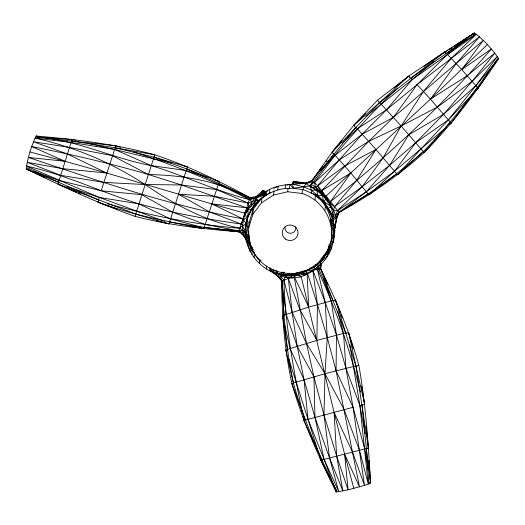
<?xml version="1.0" encoding="UTF-8"?>
<svg xmlns="http://www.w3.org/2000/svg" width="525" height="525" viewBox="0 0 525 525"><rect width="100%" height="100%" fill="white"/><g stroke="black" fill="none" stroke-linecap="round" stroke-linejoin="round"><path stroke-width="0.79" d="M264.849 194.073L266.168 193.213L256.384 196.639C256.167 204.081 250.222 209.698 247.8 216.536C246.067 222.055 245.011 227.699 245.123 233.507C246.094 249.191 255.99 263.721 269.87 270.939C289.118 280.941 315.381 275.855 327.029 256.797C334.031 247.15 334.418 235.082 333.67 223.63L331.203 221.747L331.334 228.224M239.892 232.601L238.665 231.781C203.812 228.992 168.912 225.31 135.037 216.326C97.762 203.319 62.127 186.283 26.617 169.142L26.25 168.551C27.825 157.349 31.224 146.245 36.087 136.034L36.809 137.183L71.879 141.094L115.546 147.86L154.166 157.178L186.88 168.978L249.998 197.695L256.147 198.063L258.287 200.609L251.252 209.547L248.102 209.002L244.296 215.585L243.357 219.89L246.304 223.387L245.123 233.507C245.28 225.212 248.502 217.33 248.102 209.002L255.944 200.852L258.287 200.609L266.09 194.493L249.998 197.695L245.457 195.805M249.565 240.05C247.649 232.011 246.212 223.512 248.266 215.362M245.556 226.223C246.415 238.868 250.891 252.413 260.892 260.853M292.779 183.717L292.852 182.503L293.954 181.276L304.001 182.766M247.216 226.446L245.556 226.498L245.47 227.811L245.569 226.255M246.271 241.651L246.448 238.711L245.287 230.888L242.557 226.459L243.357 219.89L247.8 216.536L244.296 215.585M315.919 195.654C328.775 205.564 333.526 222.016 331.524 237.681C329.208 252.131 319.81 264.351 306.567 270.526C288.277 277.791 266.503 271.392 255.242 255.209C249.053 245.103 247.951 233.382 249.073 221.819M249.526 242.091L249.624 240.476M252.886 214.207L253.181 209.37L261.844 197.958L261.548 202.801L252.886 214.207L248.706 227.857M251.98 254.382L252.217 250.491L253.122 249.69L252.19 247.748L244.046 236.276L239.092 230.816C191.048 227.338 143.384 218.531 97.965 202.243L98.825 200.13L58.8 182.385L27.523 167.843L26.617 169.142L44.96 177.522M254.166 257.657L254.395 253.956M258.241 201.351L258.287 200.609L251.213 210.459L247.426 217.875L251.252 209.547L251.213 210.459C258.602 198.358 271.386 189.919 285.554 188.475C293.724 188.409 301.803 187.287 309.829 185.811L313.143 182.123L333.605 154.521L355.628 127.778L379.437 102.762L408.64 76.184L444.721 51.942L474.561 33.003C483.971 39.992 492.05 49.055 498.75 58.669C476.273 91.777 452.406 124.077 424.18 152.558C398.206 175.724 369.554 195.661 339.091 212.468L335.652 215.558L334.884 217.829M257.414 196.685L263.077 191.704L263.156 190.385L265.433 191.632M259.383 263.563L259.613 259.855L260.991 260.636M264.652 190.844L264.58 191.979L263.077 191.704L264.16 192.373L265.512 192.124M266.05 195.202L266.287 191.336C280.389 182.129 297.629 185.364 313.143 182.123L312.099 180.469L332.161 152.138L353.83 125.206L377.508 100.196L408.64 76.184L409.27 76.689M269.489 193.233L269.712 189.558M266.411 268.99L266.595 266.05M261.548 202.801L273.663 195.011L273.912 190.975M269.87 270.939L270.067 267.697M277.764 189.965L277.988 186.263L273.748 188.377M279.195 274.536L279.241 273.787L269.909 270.224L278.23 276.655L282.411 281.354C283.421 315.722 286.217 350.096 293.593 383.736C304.06 420.965 319.692 456.409 336.702 491.059L336.223 491.997L348.082 489.832L364.501 485.395L370.361 483.276L370.604 482.81C368.215 443.474 365.794 404.053 358.818 365.21C349.604 331.793 336.164 299.768 320.637 268.833L321.09 263.622M285.554 188.475L285.784 184.774M273.663 195.011L287.759 191.769L287.956 188.541M289.524 188.252L289.767 184.36L287.444 185.043M291.736 184.82L292.779 183.638L292.852 182.503M292.274 184.262L293.875 182.588L293.954 181.276L296.225 181.919M331.524 237.681C333.487 218.137 320.775 199.395 302.144 193.476L302.387 189.44M333.336 242.557L334.589 233.855L334.569 229.937L333.053 220.192L334.051 217.343L330.671 206.338L323.689 201.285L318.012 195.792L303.568 189.774L303.752 186.834L306.698 182.851L312.099 180.469L333.605 154.521L332.161 152.138L341.998 140.464M309.829 185.811L311.463 190.267L311.305 192.878L323.689 201.285L334.051 217.343L336.276 218.656L334.609 229.228C333.828 216.877 328.158 205.012 318.308 197.367L316.719 190.162L305.918 183.698L293.875 182.588L292.779 183.638M315.072 199.92L315.368 195.077M334.589 233.855L334.806 226.072C332.994 236.526 330.061 246.619 327.029 256.797L314.213 267.081L314.055 269.692L306.548 270.782L299.283 273.65L290.935 274.883L279.241 273.787L278.23 276.655L276.491 274.87M320.644 264.659L320.821 261.719C327.987 252.538 334.563 242.242 334.812 230.18L331.341 229.747M324.995 210.328L325.29 205.485M327.351 251.324L327.449 249.71M330.711 223.44L331.006 218.597M328.978 253.444L329.214 249.552L328.335 248.765L330.067 245.536L328.571 244.867M330.763 249.946L330.986 246.238L330.067 245.536L328.132 246.547M334.569 229.937L334.806 226.072M317.507 266.818L317.356 269.194L325.205 302.348L336.466 335.042L345.909 368.143L359.887 405.576L365.151 433.676M321.241 263.583L320.637 268.833L345.909 333.605L356.009 366.371L364.691 404.335L362.112 405.09L366.312 448.468L368.957 482.764L370.604 482.81L368.819 460.228M329.451 204.875L330.547 201.587L350.812 172.961L430.421 99.179L487.318 44.625M325.973 254.782L327.902 251.429L328.335 248.765L327.377 250.11L327.902 251.429L327.029 256.797M36.809 137.183L72.017 139.473L71.879 141.094L115.828 145.707L115.546 147.86L154.75 154.796L154.166 157.178L187.425 166.871L186.88 168.978L219.253 181.584L218.787 183.409L249.782 198.982L249.998 197.695C219.378 181.013 187.898 165.782 154.75 154.796C115.986 144.237 76.04 139.388 36.087 136.034L40.051 136.756M314.213 267.081L306.548 270.782L306.62 273.413L299.283 273.65L299.152 275.52L290.935 274.883L290.732 275.986L279.241 273.787L280.619 275.671C294.774 281.518 309.967 275.363 319.738 264.587M320.46 266.477L320.742 265.04M334.609 229.228L336.755 218.275L339.091 212.468L366.404 191.73L394.557 171.229L446.289 127.404M334.688 227.948L336.755 218.275C331.708 204.488 324.115 191.782 313.497 181.565M253.122 249.69C247.603 244.276 246.547 235.469 238.665 231.781L249.998 197.695M247.8 216.536L245.556 225.304L246.304 223.387L242.557 226.459L243.167 233.041L244.046 236.276L246.468 240.352M58.373 182.772L72.017 139.473L75.948 140.392M98.483 200.084L99.218 197.42L26.467 166.084C65.284 174.523 101.089 192.157 138.902 203.871C172.43 212.973 206.627 219.233 241.014 223.998L242.557 224.556M254.645 252.564L252.217 250.491L250.005 251.035L250.917 247.82L249.703 245.785M135.535 214.764L154.094 156.811M249.001 223.013L253.181 209.37M34.624 171.583L58.99 180.416L101.168 190.798L115.828 145.707L120.428 147.308M169.463 222.338L186.683 169.057M333.802 229.832L331.334 225.947L333.795 225.816L334.222 224.483M321.077 263.596L319.069 269.699L333.283 301.245L335.449 299.946L340.305 312.782M285.219 276.373L283.913 280.212C285.246 324.883 293.258 368.832 302.302 412.479M218.748 183.022L203.812 228.605L190.148 226.393M494.602 63.564L498.75 58.669L497.516 58.984C474.922 91.724 450.962 123.638 422.92 151.942C396.985 175.048 368.327 194.775 338.494 212.481L336.276 218.656L333.099 219.45C330.77 210.696 322.442 204.698 322.658 195.234L316.719 190.162L311.463 190.267L303.752 186.834L292.451 183.98L291.119 184.537M135.037 216.326L135.824 214.154L168.991 223.932L169.719 222.068L203.812 228.605L204.389 227.364L238.665 231.781L239.092 230.816L243.167 233.041L246.448 238.711L250.005 251.035M76.63 192.176L58.104 184.209L58.8 182.385L26.617 169.142M305.688 273.007L304.822 275.225L301.357 274.24M313.478 265.886L312.552 267.77L307.112 269.87M323.439 258.707L327.305 251.147L327.902 251.429M323.328 258.74L327.305 251.147L320.992 259.002M317.979 264.541L320.237 260.387M284.557 272.272L282.293 272.272L280.33 275.828L281.702 281.026L286.171 314.423L297.242 346.303L304.047 379.739L314.987 417.473L329.569 457.958L342.871 490.967L336.656 456.087L334.064 412.263L301.127 276.458M312.408 270.316L311.686 271.615L310.223 271.379M320.06 263.038L320.821 261.719M245.89 213.445L242.721 218.82C169.352 205.616 98.923 181.059 28.442 157.447L64.844 161.241L106.713 173.04L211.719 203.884L244.617 213.15L246.291 212.776C248.45 206.712 251.967 201.285 256.384 196.639M333.651 153.667L350.812 172.961L326.104 196.035L324.614 198.069M244.033 219.404L241.014 223.998L209.16 211.732L178.388 194.25L214.259 196.252L248.141 203.083L256.134 200.104L254.887 198.417L249.401 199.598C215.723 191.008 184.426 175.645 151.213 165.611C116.34 159.068 83.908 143.377 48.772 138.344M497.516 58.984L478.144 88.226L475.899 90.615M244.617 213.15L248.666 207.263L251.324 205.826L256.134 200.104M314.468 177.936L316.385 175.271M319.732 170.605L320.69 169.273M463.227 41.934L447.484 54.344L417.099 84.623L393.415 117.357L368.727 141.317L321.608 190.68L320.539 191.691L318.944 191.979L317.618 191.113M246.75 212.146L247.662 210.879M250.405 207.093L251.324 205.826L251.941 201.797L249.401 199.598C212.238 180.246 173.237 164.948 133.481 151.863M449.367 124.786L451.218 123.218L477.074 87.859L478.144 88.226L461.757 69.589L446.348 53.274M305.918 183.698L312.099 180.469L318.793 171.406M319.751 170.113L322.619 166.228M325.966 161.693L326.924 160.401M330.914 220.434L332.463 220.251L333.132 219.365M262.29 194.814L264.16 192.373L267.592 190.936M493.566 64.785L475.945 85.588L448.416 119.825L421.024 148.877L401.336 170.586M433.998 61.497L412.21 79.564L386.551 109.764L362.303 134.124L339.327 159.81L317.579 185.988L315.591 187.346L311.653 187.189L310.872 184.229L314.436 182.536L339.327 159.81L368.727 141.317L401.126 125.993L437.423 107.087L472.185 81.25L497.365 56.438L475.945 85.588L443.645 114.233L415.715 142.708L389.589 165.368L362.25 186.677L334.491 206.64L332.647 214.003L335.652 215.558L337.509 210.61L362.25 186.677L383.158 157.815L401.126 125.993L423.393 91.435L451.283 58.295L476.483 34.151L412.21 79.564L365.918 116.471M261.135 192.688L263.156 190.385L256.364 196.33M321.156 170.933C345.85 142.59 369.849 113.617 397.602 88.128M338.494 212.481L367.828 194.243L368.858 194.88L396.329 174.097L397.504 174.805L399.696 172.397M471.975 94.789L448.416 119.825L415.715 142.708L394.557 171.229L372.442 191.579M243.167 233.041L245.287 230.888M332.66 152.624L332.161 152.138L355.628 127.778L353.83 125.206L365.4 113.63M263.051 194.526L266.287 191.336M312.099 180.469L312.552 180.6L306.698 182.851L293.875 182.588L292.451 183.98L293.455 188.245L303.568 189.774M342.654 142.971L357.348 128.769L386.551 109.764L417.099 84.623L479.469 36.783L456.218 63.584L430.421 99.179L450.752 122.653M260.722 195.687L264.16 192.373L257.598 196.796M323.689 201.285L326.307 198.85L322.658 195.234L318.012 195.792L311.463 190.267M242.806 225.317L239.676 228.211C194.88 224.693 150.865 215.512 107.553 203.798M371.247 192.682L368.858 194.88L350.812 172.961L321.608 190.68L327.672 202.132M289.452 277.456L288.33 278.486L281.702 281.026C281.767 315.407 284.563 349.788 291.874 383.421C302.531 421.175 318.701 456.993 336.223 491.997L334.53 487.449M397.504 174.805L422.92 151.942L424.18 152.558L449.899 122.765L451.218 123.218M353.83 125.206L379.437 102.762L444.721 51.942L445.207 52.205M336.755 218.275L336.276 218.656L339.091 212.468L330.547 201.587C388.671 155.761 442.831 104.974 491.321 49.009L461.757 69.589L483.217 40.412L393.415 117.357L362.303 134.124L335.147 155.229L314.436 182.536L315.591 187.346L322.035 195.307M394.019 88.023L408.64 76.184L410.307 78.442L446.079 53.648L474.666 34.683L473.931 33.173L453.889 46.449M464.487 40.943L466.377 39.454M472.671 34.492L474.561 33.003L462.958 40.596M473.931 33.173L446.079 53.648L444.721 51.942L423.99 66.419M446.545 51.319L447.877 50.433M449.216 49.547L451.887 47.775M286.762 274.765L289.314 273.098M449.302 49.527L452.032 47.742M455.444 45.504L456.809 44.612M458.174 43.719L461.593 41.488M262.52 197.525L270.598 192.334M296.586 275.257L291.874 278.079L290.935 274.883M315.44 266.319L312.552 267.77L310.314 267.803M353.233 348.889L348.554 332.351L345.909 333.605L335.449 299.946M367.861 448.133L368.392 447.963L356.009 366.371L358.818 365.21M278.23 276.655L280.619 275.671L286.178 275.244M284.032 315.236L308.693 307.079L333.322 300.366M291.204 277.423L288.33 278.486L286.053 276.183M266.09 194.493L256.147 198.063L249.782 198.982M289.879 274.87C296.448 274.418 302.328 270.237 308.838 270.211M287.247 349.486L316.89 340.39L346.329 332.719M293.39 382.961L325.008 373.702L356.436 365.748M254.887 198.417L256.39 197.977M337.673 311.141L343.547 333.316L345.909 368.143L353.036 407.282L303.85 420.486L303.076 416.483M321.477 460.077L367.087 448.311M307.538 273.61L317.428 304.539L327.246 337.529L336.066 370.702L353.036 407.282L364.501 485.395L352.452 451.999L334.064 412.263L344.571 454.013L348.082 489.832L336.656 456.087L323.991 414.999L313.937 376.838L297.242 346.303L292.176 312.408L288.33 278.486L299.965 309.822L316.89 340.39L317.428 304.539L312.854 270.342L318.701 268.918M281.8 275.763L280.33 275.828L283.913 280.212L292.176 312.408L306.508 343.462L325.008 373.702L344.105 409.618L359.441 450.194L368.261 484.07L359.887 405.576L362.572 404.913M246.488 207.756L248.666 207.263L248.141 203.083L216.51 189.584L181.42 184.977L145.071 184.531L103.76 182.398L60.513 175.284L27.221 162.317L62.534 168.663L106.713 173.04L67.187 153.891L33.449 141.763L69.307 147.374L112.389 155.649L148.319 174.484L181.42 184.977L246.488 207.756L211.719 203.884L242.721 218.82L243.882 218.774M319.856 457.163L320.821 460.248L321.963 460.084L303.85 420.486L305.347 420.453L291.874 383.421L293.593 383.736L285.83 349.965L287.444 350.123L282.608 315.774L284.025 315.899L281.702 281.026L277.673 275.953L276.38 274.995M243.377 233.487L243.003 230.337L238.868 230.862L233.198 230.37M331.052 219.214L333.467 218.925M331.203 221.747L333.644 221.452M333.67 223.63L331.223 223.873L333.795 225.816M250.917 247.82L252.19 247.748M296.645 272.377L304.835 272.173M298.226 274.188L292.806 274.378L291.703 273.315M332.463 220.251L333.716 220.323M216.996 228.985L219.424 229.189M222.666 229.471L225.1 229.681M227.528 229.884L231.577 230.232M101.168 190.798L141.816 194.709L172.62 212.225L205.098 224.418L238.868 230.862L240.043 231.912M220.139 229.694L221.753 229.871M224.976 230.239L227.391 230.508M228.998 230.692L238.665 231.781M287.759 191.769L302.144 193.476M293.875 182.588L296.192 182.943M66.688 186.434L99.218 197.42L138.902 203.871L170.513 218.932L200.918 227.043M45.603 137.767L47.184 138.055M87.754 143.148L171.616 163.124M185.049 166.307L187.425 166.871M156.457 220.795L168.991 223.932M30.01 151.974L64.844 161.241L31.736 146.554C70.941 154.357 109.955 163.216 148.319 174.484C179.465 175.278 211.155 179.425 239.413 193.285M315.295 268.583L317.356 269.194C335.987 308.569 349.827 349.926 360.498 392.109M279.3 274.601L276.202 270.933L269.988 268.944L272.941 271.642M206.955 177.463L186.198 170.513L151.213 165.611L114.509 149.402L70.98 142.4L34.952 138.121C74.123 146.862 111.517 162.494 145.071 184.531C173.847 204.422 205.236 220.913 239.676 228.211L243.003 230.337M214.64 180.036L219.253 181.584M97.965 202.243L117.016 209.002M164.706 221.36L99.218 197.42M135.824 214.154L58.104 184.209M315.039 264.246L317.605 265.237M263.077 191.704L264.554 192.334M78.113 192.813L80.332 193.771M281.702 281.026L282.411 281.354M29.216 169.942L30.706 170.645M332.581 238.317L333.565 238.849M311.653 187.189L316.293 190.24M310.872 184.229C321.234 189.046 325.415 200.609 334.491 206.64L356.862 180.141L375.946 149.461L355.884 127.247M241.723 233.835L242.95 234.649M269.909 270.224L275.08 274.043M410.74 78.127L412.21 79.564M379.168 101.968L401.126 125.993L423.655 151.948M282.293 272.272L284.419 274.496M289.767 184.36L293.455 188.245M330.389 206.804L333.578 210.223L337.509 210.61L366.404 191.73L389.589 165.368L408.837 134.774L443.645 114.233L472.185 81.25L494.793 53.097L467.276 75.712L430.421 99.179L417.099 84.623M397.012 174.208L375.946 149.461L344.741 165.972L317.579 185.988L324.207 197.433M326.104 196.035L330.547 201.587M377.508 100.196L379.437 102.762M244.013 235.745L250.346 245.26L250.425 243.948L246.698 234.642L245.556 226.498M245.411 234.111L246.619 236.001L246.698 234.642L248.358 234.596L249.775 238.133M326.307 198.85L330.671 206.338L328.493 208.491L328.538 209.632L333.053 220.192M299.67 272.436L300.254 273.551M320.821 460.248L336.702 491.059M294.774 277.823L308.693 307.079L307.125 273.689M327.692 284.438L320.637 268.833L319.069 269.699L318.15 266.346M277.988 186.263L278.289 186.952M312.854 270.342L325.205 302.348L327.246 337.529L325.008 373.702L323.991 414.999L329.569 457.958L338.769 491.715L324.096 459.401L308.024 419.383L288.599 358.365M340.876 314.291L342.3 318.071M333.966 485.933L324.096 459.401L314.987 417.473L313.937 376.838L306.508 343.462L294.223 277.161M323.492 278.604L331.196 300.825L336.466 335.042L336.066 370.702L359.513 486.911L344.571 454.013L353.837 488.427M285.83 349.965L286.84 353.017M306.429 270.132L306.843 271.418M318.649 453.305L308.024 419.383L304.047 379.739L290.089 348.534L284.248 322.967M276.202 270.933L276.832 273.079M353.036 407.282L364.77 448.855L368.281 470.472M299.631 275.061L300.156 277.18M282.608 315.774L283.152 318.17M348.554 332.351L356.009 366.371M361.515 386.072L364.691 404.335M349.768 344.544L359.887 405.576M370.604 482.81L366.312 448.468L368.392 447.963L366.155 426.274M368.793 461.206L368.963 463.66M369.318 468.562L369.488 471.017M369.836 475.919L370.072 479.187M321.024 259.777L321.09 261.332M295.706 226.708A5.44 5.355 3.5 0 1 290.719 233.277A5.44 5.355 3.5 0 1 285.009 227.286M285.383 238.993A7.908 7.783 3.5 0 0 297.964 233.697A7.908 7.783 3.5 0 0 286.998 225.612A7.908 7.783 3.5 0 0 285.383 238.993"/></g></svg>
